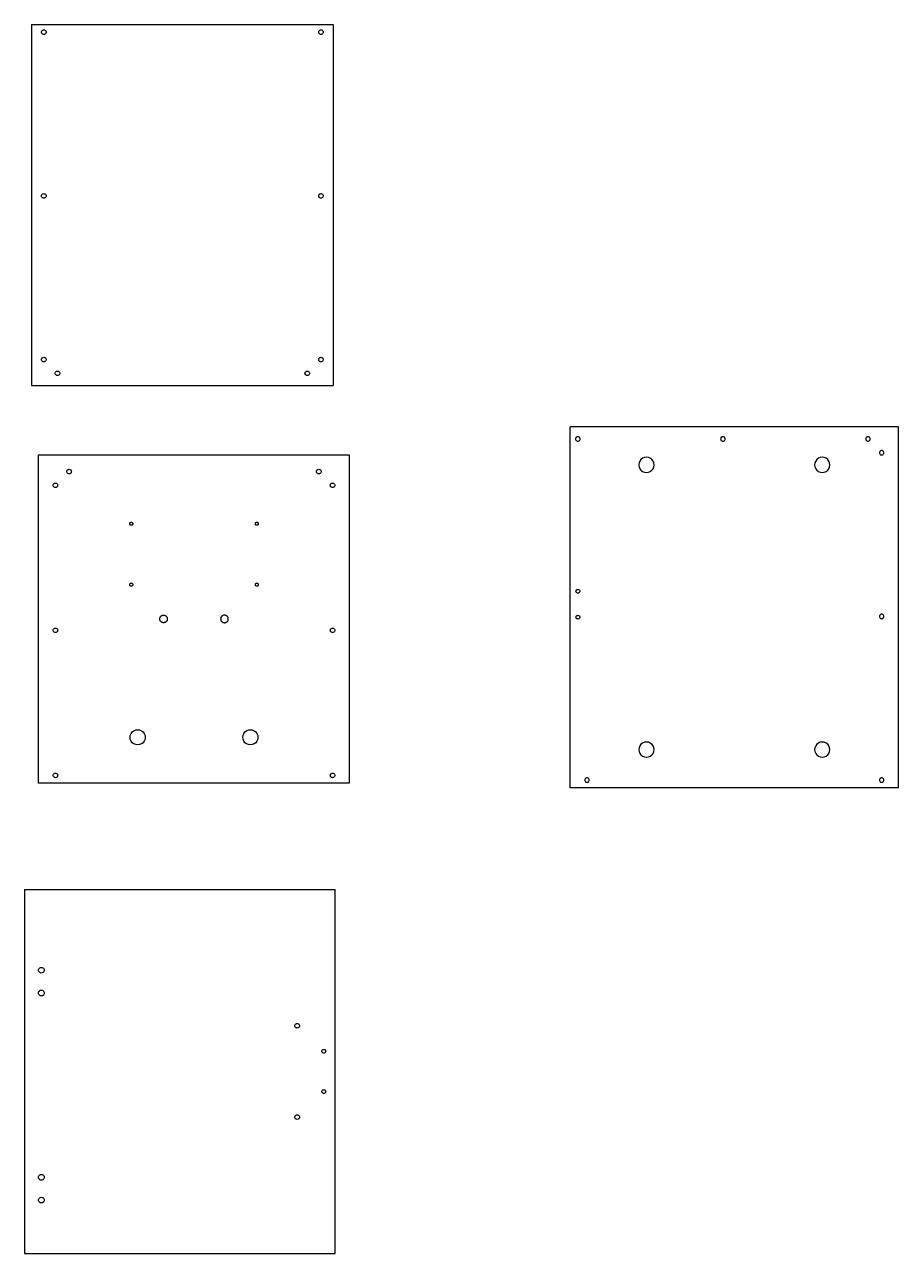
# Model space of a CAD drawing. Header units: millimetres. Extents: x -1120 to 815, y -768 to 846.
# Drawn here: x -333 to 815, y -768 to 846 of the extents above; entities that cross this region are included whole.
import ezdxf

# ---------------------------------------------------------------- set-up
doc = ezdxf.new("R2010")
doc.units = ezdxf.units.MM

msp = doc.modelspace()

# ---------------------------------------------------------------- linework, layer by layer
for p, q in [((-323.4, 846.4), (-323.4, 372.4)), ((-323.4, 846.4), (72.6, 846.4)), ((-308.9, 839), (-308.2, 839.3)), ((-308.2, 839.3), (-307.4, 839.4)), ((-307.4, 839.4), (-306.6, 839.3)), ((-306.6, 839.3), (-305.9, 839)), ((55.1, 839), (55.8, 839.3)), ((55.8, 839.3), (56.6, 839.4)), ((56.6, 839.4), (57.4, 839.3)), ((57.4, 839.3), (58.1, 839)), ((72.6, 846.4), (72.6, 372.4)), ((-310.4, 836.4), (-310.3, 837.2)), ((-310.3, 835.6), (-310.4, 836.4)), ((-310.3, 837.2), (-310, 837.9)), ((-310, 834.9), (-310.3, 835.6)), ((-310, 837.9), (-309.5, 838.5)), ((-309.5, 834.3), (-310, 834.9)), ((-309.5, 838.5), (-308.9, 839)), ((-308.9, 833.8), (-309.5, 834.3)), ((-308.2, 833.5), (-308.9, 833.8)), ((-307.4, 833.4), (-308.2, 833.5)), ((-306.6, 833.5), (-307.4, 833.4)), ((-305.9, 833.8), (-306.6, 833.5)), ((-305.9, 839), (-305.3, 838.5)), ((-305.3, 834.3), (-305.9, 833.8)), ((-305.3, 838.5), (-304.8, 837.9)), ((-304.8, 834.9), (-305.3, 834.3)), ((-304.8, 837.9), (-304.5, 837.2)), ((-304.5, 835.6), (-304.8, 834.9)), ((-304.5, 837.2), (-304.4, 836.4)), ((-304.4, 836.4), (-304.5, 835.6)), ((53.6, 836.4), (53.7, 837.2)), ((53.7, 835.6), (53.6, 836.4)), ((53.7, 837.2), (54, 837.9)), ((54, 834.9), (53.7, 835.6)), ((54, 837.9), (54.5, 838.5)), ((54.5, 834.3), (54, 834.9)), ((54.5, 838.5), (55.1, 839)), ((55.1, 833.8), (54.5, 834.3)), ((55.8, 833.5), (55.1, 833.8)), ((56.6, 833.4), (55.8, 833.5)), ((57.4, 833.5), (56.6, 833.4)), ((58.1, 833.8), (57.4, 833.5)), ((58.1, 839), (58.7, 838.5)), ((58.7, 834.3), (58.1, 833.8)), ((58.7, 838.5), (59.2, 837.9)), ((59.2, 834.9), (58.7, 834.3)), ((59.2, 837.9), (59.5, 837.2)), ((59.5, 835.6), (59.2, 834.9)), ((59.5, 837.2), (59.6, 836.4)), ((59.6, 836.4), (59.5, 835.6)), ((-310.4, 621.4), (-310.3, 622.2)), ((-310.3, 620.6), (-310.4, 621.4)), ((-310.3, 622.2), (-310, 622.9)), ((-310, 619.9), (-310.3, 620.6)), ((-310, 622.9), (-309.5, 623.5)), ((-309.5, 619.3), (-310, 619.9)), ((-309.5, 623.5), (-308.9, 624)), ((-308.9, 618.8), (-309.5, 619.3)), ((-308.9, 624), (-308.2, 624.3)), ((-308.2, 618.5), (-308.9, 618.8)), ((-308.2, 624.3), (-307.4, 624.4)), ((-307.4, 618.4), (-308.2, 618.5)), ((-307.4, 624.4), (-306.6, 624.3)), ((-306.6, 618.5), (-307.4, 618.4)), ((-306.6, 624.3), (-305.9, 624)), ((-305.9, 618.8), (-306.6, 618.5)), ((-305.9, 624), (-305.3, 623.5)), ((-305.3, 619.3), (-305.9, 618.8)), ((-305.3, 623.5), (-304.8, 622.9)), ((-304.8, 619.9), (-305.3, 619.3)), ((-304.8, 622.9), (-304.5, 622.2)), ((-304.5, 620.6), (-304.8, 619.9)), ((-304.5, 622.2), (-304.4, 621.4)), ((-304.4, 621.4), (-304.5, 620.6)), ((53.6, 621.4), (53.7, 622.2)), ((53.7, 620.6), (53.6, 621.4)), ((53.7, 622.2), (54, 622.9)), ((54, 619.9), (53.7, 620.6)), ((54, 622.9), (54.5, 623.5)), ((54.5, 619.3), (54, 619.9)), ((54.5, 623.5), (55.1, 624)), ((55.1, 618.8), (54.5, 619.3)), ((55.1, 624), (55.8, 624.3)), ((55.8, 618.5), (55.1, 618.8)), ((55.8, 624.3), (56.6, 624.4)), ((56.6, 618.4), (55.8, 618.5)), ((56.6, 624.4), (57.4, 624.3)), ((57.4, 618.5), (56.6, 618.4)), ((57.4, 624.3), (58.1, 624)), ((58.1, 618.8), (57.4, 618.5)), ((58.1, 624), (58.7, 623.5)), ((58.7, 619.3), (58.1, 618.8)), ((58.7, 623.5), (59.2, 622.9)), ((59.2, 619.9), (58.7, 619.3)), ((59.2, 622.9), (59.5, 622.2)), ((59.5, 620.6), (59.2, 619.9)), ((59.5, 622.2), (59.6, 621.4)), ((59.6, 621.4), (59.5, 620.6)), ((-310.4, 406.4), (-310.3, 407.2)), ((-310.3, 405.6), (-310.4, 406.4)), ((-310.3, 407.2), (-310, 407.9)), ((-310, 404.9), (-310.3, 405.6)), ((-310, 407.9), (-309.5, 408.5)), ((-309.5, 404.3), (-310, 404.9)), ((-309.5, 408.5), (-308.9, 409)), ((-308.9, 403.8), (-309.5, 404.3)), ((-308.9, 409), (-308.2, 409.3)), ((-308.2, 403.5), (-308.9, 403.8)), ((-308.2, 409.3), (-307.4, 409.4)), ((-307.4, 403.4), (-308.2, 403.5)), ((-307.4, 409.4), (-306.6, 409.3)), ((-306.6, 403.5), (-307.4, 403.4)), ((-306.6, 409.3), (-305.9, 409)), ((-305.9, 403.8), (-306.6, 403.5)), ((-305.9, 409), (-305.3, 408.5)), ((-305.3, 404.3), (-305.9, 403.8)), ((-305.3, 408.5), (-304.8, 407.9)), ((-304.8, 404.9), (-305.3, 404.3)), ((-304.8, 407.9), (-304.5, 407.2)), ((-304.5, 405.6), (-304.8, 404.9)), ((-304.5, 407.2), (-304.4, 406.4)), ((-304.4, 406.4), (-304.5, 405.6)), ((53.6, 406.4), (53.7, 407.2)), ((53.7, 405.6), (53.6, 406.4)), ((53.7, 407.2), (54, 407.9)), ((54, 404.9), (53.7, 405.6)), ((54, 407.9), (54.5, 408.5)), ((54.5, 404.3), (54, 404.9)), ((54.5, 408.5), (55.1, 409)), ((55.1, 403.8), (54.5, 404.3)), ((55.1, 409), (55.8, 409.3)), ((55.8, 403.5), (55.1, 403.8)), ((55.8, 409.3), (56.6, 409.4)), ((56.6, 403.4), (55.8, 403.5)), ((56.6, 409.4), (57.4, 409.3)), ((57.4, 403.5), (56.6, 403.4)), ((57.4, 409.3), (58.1, 409)), ((58.1, 403.8), (57.4, 403.5)), ((58.1, 409), (58.7, 408.5)), ((58.7, 404.3), (58.1, 403.8)), ((58.7, 408.5), (59.2, 407.9)), ((59.2, 404.9), (58.7, 404.3)), ((59.2, 407.9), (59.5, 407.2)), ((59.5, 405.6), (59.2, 404.9)), ((59.5, 407.2), (59.6, 406.4)), ((59.6, 406.4), (59.5, 405.6)), ((-292.4, 388.4), (-292.3, 389.2)), ((-292.3, 387.6), (-292.4, 388.4)), ((-292.3, 389.2), (-292, 389.9)), ((-292, 386.9), (-292.3, 387.6)), ((-292, 389.9), (-291.5, 390.5)), ((-291.5, 390.5), (-290.9, 391)), ((-290.9, 391), (-290.2, 391.3)), ((-290.2, 391.3), (-289.4, 391.4)), ((-289.4, 391.4), (-288.6, 391.3)), ((-288.6, 391.3), (-287.9, 391)), ((-287.9, 391), (-287.3, 390.5)), ((-287.3, 390.5), (-286.8, 389.9)), ((-286.8, 389.9), (-286.5, 389.2)), ((-286.5, 387.6), (-286.8, 386.9)), ((-286.5, 389.2), (-286.4, 388.4)), ((-286.4, 388.4), (-286.5, 387.6)), ((35.6, 388.4), (35.7, 389.2)), ((35.7, 387.6), (35.6, 388.4)), ((35.7, 389.2), (36, 389.9)), ((36, 386.9), (35.7, 387.6)), ((36, 389.9), (36.5, 390.5)), ((36.5, 390.5), (37.1, 391)), ((37.1, 391), (37.8, 391.3)), ((37.8, 391.3), (38.6, 391.4)), ((38.6, 391.4), (39.4, 391.3)), ((39.4, 391.3), (40.1, 391)), ((40.1, 391), (40.7, 390.5)), ((40.7, 390.5), (41.2, 389.9)), ((41.2, 389.9), (41.5, 389.2)), ((41.5, 387.6), (41.2, 386.9)), ((41.5, 389.2), (41.6, 388.4)), ((41.6, 388.4), (41.5, 387.6)), ((-323.4, 372.4), (72.6, 372.4)), ((-291.5, 386.3), (-292, 386.9)), ((-290.9, 385.8), (-291.5, 386.3)), ((-290.2, 385.5), (-290.9, 385.8)), ((-289.4, 385.4), (-290.2, 385.5)), ((-288.6, 385.5), (-289.4, 385.4)), ((-287.9, 385.8), (-288.6, 385.5)), ((-287.3, 386.3), (-287.9, 385.8)), ((-286.8, 386.9), (-287.3, 386.3)), ((36.5, 386.3), (36, 386.9)), ((37.1, 385.8), (36.5, 386.3)), ((37.8, 385.5), (37.1, 385.8)), ((38.6, 385.4), (37.8, 385.5)), ((39.4, 385.5), (38.6, 385.4)), ((40.1, 385.8), (39.4, 385.5)), ((40.7, 386.3), (40.1, 385.8)), ((41.2, 386.9), (40.7, 386.3)), ((384, -155.9), (384, 318.1)), ((815, 318.1), (384, 318.1)), ((815, -155.9), (815, 318.1)), ((391.1, 302.9), (391, 302.1)), ((391, 302.1), (391.1, 301.4)), ((391.4, 303.6), (391.1, 302.9)), ((391.1, 301.4), (391.4, 300.6)), ((391.9, 304.3), (391.4, 303.6)), ((391.4, 300.6), (391.9, 300)), ((392.5, 304.7), (391.9, 304.3)), ((391.9, 300), (392.5, 299.5)), ((393.2, 305), (392.5, 304.7)), ((392.5, 299.5), (393.2, 299.2)), ((394, 305.1), (393.2, 305)), ((393.2, 299.2), (394, 299.1)), ((394.8, 305), (394, 305.1)), ((394, 299.1), (394.8, 299.2)), ((395.5, 304.7), (394.8, 305)), ((394.8, 299.2), (395.5, 299.5)), ((396.1, 304.3), (395.5, 304.7)), ((395.5, 299.5), (396.1, 300)), ((396.6, 303.6), (396.1, 304.3)), ((396.1, 300), (396.6, 300.6)), ((396.9, 302.9), (396.6, 303.6)), ((396.6, 300.6), (396.9, 301.4)), ((397, 302.1), (396.9, 302.9)), ((396.9, 301.4), (397, 302.1)), ((581.6, 302.9), (581.5, 302.1)), ((581.5, 302.1), (581.6, 301.4)), ((581.9, 303.6), (581.6, 302.9)), ((581.6, 301.4), (581.9, 300.6)), ((582.4, 304.3), (581.9, 303.6)), ((581.9, 300.6), (582.4, 300)), ((583, 304.7), (582.4, 304.3)), ((582.4, 300), (583, 299.5)), ((583.7, 305), (583, 304.7)), ((583, 299.5), (583.7, 299.2)), ((584.5, 305.1), (583.7, 305)), ((583.7, 299.2), (584.5, 299.1)), ((585.3, 305), (584.5, 305.1)), ((584.5, 299.1), (585.3, 299.2)), ((586, 304.7), (585.3, 305)), ((585.3, 299.2), (586, 299.5)), ((586.6, 304.3), (586, 304.7)), ((586, 299.5), (586.6, 300)), ((587.1, 303.6), (586.6, 304.3)), ((586.6, 300), (587.1, 300.6)), ((587.4, 302.9), (587.1, 303.6)), ((587.1, 300.6), (587.4, 301.4)), ((587.5, 302.1), (587.4, 302.9)), ((587.4, 301.4), (587.5, 302.1)), ((772.1, 302.9), (772, 302.1)), ((772, 302.1), (772.1, 301.4)), ((772.4, 303.6), (772.1, 302.9)), ((772.1, 301.4), (772.4, 300.6)), ((772.9, 304.3), (772.4, 303.6)), ((772.4, 300.6), (772.9, 300)), ((773.5, 304.7), (772.9, 304.3)), ((772.9, 300), (773.5, 299.5)), ((774.2, 305), (773.5, 304.7)), ((773.5, 299.5), (774.2, 299.2)), ((775, 305.1), (774.2, 305)), ((774.2, 299.2), (775, 299.1)), ((775.8, 305), (775, 305.1)), ((775, 299.1), (775.8, 299.2)), ((776.5, 304.7), (775.8, 305)), ((775.8, 299.2), (776.5, 299.5)), ((777.1, 304.3), (776.5, 304.7)), ((776.5, 299.5), (777.1, 300)), ((777.6, 303.6), (777.1, 304.3)), ((777.1, 300), (777.6, 300.6)), ((777.9, 302.9), (777.6, 303.6)), ((777.6, 300.6), (777.9, 301.4)), ((778, 302.1), (777.9, 302.9)), ((777.9, 301.4), (778, 302.1)), ((-314.2, -149.7), (-314.2, 281.3)), ((-314.2, 281.3), (93.8, 281.3)), ((93.8, 281.3), (93.8, -149.7)), ((476.9, 275.2), (475.4, 273.1)), ((479, 276.8), (476.9, 275.2)), ((481.4, 277.8), (479, 276.8)), ((484, 278.1), (481.4, 277.8)), ((486.6, 277.8), (484, 278.1)), ((489, 276.8), (486.6, 277.8)), ((491.1, 275.2), (489, 276.8)), ((492.7, 273.1), (491.1, 275.2)), ((707.9, 275.2), (706.4, 273.1)), ((710, 276.8), (707.9, 275.2)), ((712.4, 277.8), (710, 276.8)), ((715, 278.1), (712.4, 277.8)), ((717.6, 277.8), (715, 278.1)), ((720, 276.8), (717.6, 277.8)), ((722.1, 275.2), (720, 276.8)), ((723.7, 273.1), (722.1, 275.2)), ((790.1, 284.9), (790, 284.1)), ((790, 284.1), (790.1, 283.4)), ((790.4, 285.6), (790.1, 284.9)), ((790.1, 283.4), (790.4, 282.6)), ((790.9, 286.3), (790.4, 285.6)), ((790.4, 282.6), (790.9, 282)), ((791.5, 286.7), (790.9, 286.3)), ((790.9, 282), (791.5, 281.5)), ((792.2, 287), (791.5, 286.7)), ((791.5, 281.5), (792.2, 281.2)), ((793, 287.1), (792.2, 287)), ((792.2, 281.2), (793, 281.1)), ((793.8, 287), (793, 287.1)), ((793, 281.1), (793.8, 281.2)), ((794.5, 286.7), (793.8, 287)), ((793.8, 281.2), (794.5, 281.5)), ((795.1, 286.3), (794.5, 286.7)), ((794.5, 281.5), (795.1, 282)), ((795.6, 285.6), (795.1, 286.3)), ((795.1, 282), (795.6, 282.6)), ((795.9, 284.9), (795.6, 285.6)), ((795.6, 282.6), (795.9, 283.4)), ((796, 284.1), (795.9, 284.9)), ((795.9, 283.4), (796, 284.1)), ((-277.2, 259.3), (-277.1, 260.1)), ((-277.1, 258.5), (-277.2, 259.3)), ((-277.1, 260.1), (-276.8, 260.8)), ((-276.8, 257.8), (-277.1, 258.5)), ((-276.8, 260.8), (-276.3, 261.4)), ((-276.3, 261.4), (-275.7, 261.9)), ((-275.7, 261.9), (-274.9, 262.2)), ((-274.9, 262.2), (-274.2, 262.3)), ((-274.2, 262.3), (-273.4, 262.2)), ((-273.4, 262.2), (-272.7, 261.9)), ((-272.7, 261.9), (-272, 261.4)), ((-272, 261.4), (-271.6, 260.8)), ((-271.6, 260.8), (-271.3, 260.1)), ((-271.3, 258.5), (-271.6, 257.8)), ((-271.3, 260.1), (-271.2, 259.3)), ((-271.2, 259.3), (-271.3, 258.5)), ((50.8, 259.3), (50.9, 260.1)), ((50.9, 258.5), (50.8, 259.3)), ((50.9, 260.1), (51.2, 260.8)), ((51.2, 257.8), (50.9, 258.5)), ((51.2, 260.8), (51.7, 261.4)), ((51.7, 261.4), (52.3, 261.9)), ((52.3, 261.9), (53.1, 262.2)), ((53.1, 262.2), (53.8, 262.3)), ((53.8, 262.3), (54.6, 262.2)), ((54.6, 262.2), (55.3, 261.9)), ((55.3, 261.9), (56, 261.4)), ((56, 261.4), (56.4, 260.8)), ((56.4, 260.8), (56.7, 260.1)), ((56.7, 258.5), (56.4, 257.8)), ((56.7, 260.1), (56.8, 259.3)), ((56.8, 259.3), (56.7, 258.5)), ((474.4, 270.7), (474, 268.1)), ((474, 268.1), (474.4, 265.5)), ((475.4, 273.1), (474.4, 270.7)), ((474.4, 265.5), (475.4, 263.1)), ((475.4, 263.1), (476.9, 261.1)), ((476.9, 261.1), (479, 259.5)), ((479, 259.5), (481.4, 258.5)), ((481.4, 258.5), (484, 258.1)), ((484, 258.1), (486.6, 258.5)), ((486.6, 258.5), (489, 259.5)), ((489, 259.5), (491.1, 261.1)), ((491.1, 261.1), (492.7, 263.1)), ((493.7, 270.7), (492.7, 273.1)), ((492.7, 263.1), (493.7, 265.5)), ((494, 268.1), (493.7, 270.7)), ((493.7, 265.5), (494, 268.1)), ((705.4, 270.7), (705, 268.1)), ((705, 268.1), (705.4, 265.5)), ((706.4, 273.1), (705.4, 270.7)), ((705.4, 265.5), (706.4, 263.1)), ((706.4, 263.1), (707.9, 261.1)), ((707.9, 261.1), (710, 259.5)), ((710, 259.5), (712.4, 258.5)), ((712.4, 258.5), (715, 258.1)), ((715, 258.1), (717.6, 258.5)), ((717.6, 258.5), (720, 259.5)), ((720, 259.5), (722.1, 261.1)), ((722.1, 261.1), (723.7, 263.1)), ((724.7, 270.7), (723.7, 273.1)), ((723.7, 263.1), (724.7, 265.5)), ((725, 268.1), (724.7, 270.7)), ((724.7, 265.5), (725, 268.1)), ((-295.1, 242.1), (-294.8, 242.8)), ((-294.8, 242.8), (-294.3, 243.4)), ((-294.3, 243.4), (-293.7, 243.9)), ((-293.7, 243.9), (-292.9, 244.2)), ((-292.9, 244.2), (-292.2, 244.3)), ((-292.2, 244.3), (-291.4, 244.2)), ((-291.4, 244.2), (-290.7, 243.9)), ((-290.7, 243.9), (-290, 243.4)), ((-290, 243.4), (-289.6, 242.8)), ((-289.6, 242.8), (-289.3, 242.1)), ((-276.3, 257.2), (-276.8, 257.8)), ((-275.7, 256.7), (-276.3, 257.2)), ((-274.9, 256.4), (-275.7, 256.7)), ((-274.2, 256.3), (-274.9, 256.4)), ((-273.4, 256.4), (-274.2, 256.3)), ((-272.7, 256.7), (-273.4, 256.4)), ((-272, 257.2), (-272.7, 256.7)), ((-271.6, 257.8), (-272, 257.2)), ((51.7, 257.2), (51.2, 257.8)), ((52.3, 256.7), (51.7, 257.2)), ((53.1, 256.4), (52.3, 256.7)), ((53.8, 256.3), (53.1, 256.4)), ((54.6, 256.4), (53.8, 256.3)), ((55.3, 256.7), (54.6, 256.4)), ((56, 257.2), (55.3, 256.7)), ((56.4, 257.8), (56, 257.2)), ((68.9, 242.1), (69.2, 242.8)), ((69.2, 242.8), (69.7, 243.4)), ((69.7, 243.4), (70.3, 243.9)), ((70.3, 243.9), (71.1, 244.2)), ((71.1, 244.2), (71.8, 244.3)), ((71.8, 244.3), (72.6, 244.2)), ((72.6, 244.2), (73.3, 243.9)), ((73.3, 243.9), (74, 243.4)), ((74, 243.4), (74.4, 242.8)), ((74.4, 242.8), (74.7, 242.1)), ((-295.2, 241.3), (-295.1, 242.1)), ((-295.1, 240.5), (-295.2, 241.3)), ((-294.8, 239.8), (-295.1, 240.5)), ((-294.3, 239.2), (-294.8, 239.8)), ((-293.7, 238.7), (-294.3, 239.2)), ((-292.9, 238.4), (-293.7, 238.7)), ((-292.2, 238.3), (-292.9, 238.4)), ((-291.4, 238.4), (-292.2, 238.3)), ((-290.7, 238.7), (-291.4, 238.4)), ((-290, 239.2), (-290.7, 238.7)), ((-289.6, 239.8), (-290, 239.2)), ((-289.3, 240.5), (-289.6, 239.8)), ((-289.3, 242.1), (-289.2, 241.3)), ((-289.2, 241.3), (-289.3, 240.5)), ((68.8, 241.3), (68.9, 242.1)), ((68.9, 240.5), (68.8, 241.3)), ((69.2, 239.8), (68.9, 240.5)), ((69.7, 239.2), (69.2, 239.8)), ((70.3, 238.7), (69.7, 239.2)), ((71.1, 238.4), (70.3, 238.7)), ((71.8, 238.3), (71.1, 238.4)), ((72.6, 238.4), (71.8, 238.3)), ((73.3, 238.7), (72.6, 238.4)), ((74, 239.2), (73.3, 238.7)), ((74.4, 239.8), (74, 239.2)), ((74.7, 240.5), (74.4, 239.8)), ((74.7, 242.1), (74.8, 241.3)), ((74.8, 241.3), (74.7, 240.5)), ((-194.7, 190.8), (-194.6, 191)), ((-194.6, 190.6), (-194.7, 190.8)), ((-194.6, 191.4), (-194.5, 191.6)), ((-194.6, 191.2), (-194.6, 191.4)), ((-194.6, 191), (-194.6, 191.2)), ((-194.6, 190.4), (-194.6, 190.6)), ((-194.6, 190.2), (-194.6, 190.4)), ((-194.5, 190), (-194.6, 190.2)), ((-194.5, 191.6), (-194.4, 191.8)), ((-194.4, 189.9), (-194.5, 190)), ((-194.4, 191.8), (-194.3, 191.9)), ((-194.3, 189.7), (-194.4, 189.9)), ((-194.3, 191.9), (-194.2, 192.1)), ((-194.2, 189.5), (-194.3, 189.7)), ((-194.2, 192.1), (-194.1, 192.2)), ((-194.1, 189.4), (-194.2, 189.5)), ((-194.1, 192.2), (-193.9, 192.4)), ((-193.9, 189.3), (-194.1, 189.4)), ((-193.9, 192.4), (-193.8, 192.5)), ((-193.8, 189.1), (-193.9, 189.3)), ((-193.8, 192.5), (-193.6, 192.6)), ((-193.6, 189), (-193.8, 189.1)), ((-193.6, 192.6), (-193.4, 192.7)), ((-193.4, 189), (-193.6, 189)), ((-193.4, 192.7), (-193.2, 192.7)), ((-193.2, 188.9), (-193.4, 189)), ((-193.2, 192.7), (-193, 192.8)), ((-193, 188.8), (-193.2, 188.9)), ((-193, 192.8), (-192.9, 192.8)), ((-192.9, 188.8), (-193, 188.8)), ((-192.9, 192.8), (-192.7, 192.8)), ((-192.7, 188.8), (-192.9, 188.8)), ((-192.7, 192.8), (-192.5, 192.8)), ((-192.5, 188.8), (-192.7, 188.8)), ((-192.5, 192.8), (-192.3, 192.8)), ((-192.3, 188.8), (-192.5, 188.8)), ((-192.3, 192.8), (-192.1, 192.7)), ((-192.1, 188.9), (-192.3, 188.8)), ((-192.1, 192.7), (-191.9, 192.7)), ((-191.9, 189), (-192.1, 188.9)), ((-191.9, 192.7), (-191.7, 192.6)), ((-191.7, 189), (-191.9, 189)), ((-191.7, 192.6), (-191.5, 192.5)), ((-191.5, 189.1), (-191.7, 189)), ((-191.5, 192.5), (-191.4, 192.4)), ((-191.4, 189.3), (-191.5, 189.1)), ((-191.4, 192.4), (-191.2, 192.2)), ((-191.2, 189.4), (-191.4, 189.3)), ((-191.2, 192.2), (-191.1, 192.1)), ((-191.1, 189.5), (-191.2, 189.4)), ((-191.1, 192.1), (-191, 191.9)), ((-191, 189.7), (-191.1, 189.5)), ((-191, 191.9), (-190.9, 191.8)), ((-190.9, 189.9), (-191, 189.7)), ((-190.9, 191.8), (-190.8, 191.6)), ((-190.8, 190), (-190.9, 189.9)), ((-190.8, 191.6), (-190.7, 191.4)), ((-190.7, 190.2), (-190.8, 190)), ((-190.7, 191.4), (-190.7, 191.2)), ((-190.7, 191.2), (-190.7, 191)), ((-190.7, 191), (-190.7, 190.8)), ((-190.7, 190.8), (-190.7, 190.6)), ((-190.7, 190.6), (-190.7, 190.4)), ((-190.7, 190.4), (-190.7, 190.2)), ((-29.7, 190.8), (-29.6, 191)), ((-29.6, 190.6), (-29.7, 190.8)), ((-29.6, 191.4), (-29.5, 191.6)), ((-29.6, 191.2), (-29.6, 191.4)), ((-29.6, 191), (-29.6, 191.2)), ((-29.6, 190.4), (-29.6, 190.6)), ((-29.6, 190.2), (-29.6, 190.4)), ((-29.5, 190), (-29.6, 190.2)), ((-29.5, 191.6), (-29.4, 191.8)), ((-29.4, 189.9), (-29.5, 190)), ((-29.4, 191.8), (-29.3, 191.9)), ((-29.3, 189.7), (-29.4, 189.9)), ((-29.3, 191.9), (-29.2, 192.1)), ((-29.2, 189.5), (-29.3, 189.7)), ((-29.2, 192.1), (-29.1, 192.2)), ((-29.1, 189.4), (-29.2, 189.5)), ((-29.1, 192.2), (-28.9, 192.4)), ((-28.9, 189.3), (-29.1, 189.4)), ((-28.9, 192.4), (-28.8, 192.5)), ((-28.8, 189.1), (-28.9, 189.3)), ((-28.8, 192.5), (-28.6, 192.6)), ((-28.6, 189), (-28.8, 189.1)), ((-28.6, 192.6), (-28.4, 192.7)), ((-28.4, 189), (-28.6, 189)), ((-28.4, 192.7), (-28.2, 192.7)), ((-28.2, 188.9), (-28.4, 189)), ((-28.2, 192.7), (-28, 192.8)), ((-28, 188.8), (-28.2, 188.9)), ((-28, 192.8), (-27.9, 192.8)), ((-27.9, 188.8), (-28, 188.8)), ((-27.9, 192.8), (-27.7, 192.8)), ((-27.7, 188.8), (-27.9, 188.8)), ((-27.7, 192.8), (-27.5, 192.8)), ((-27.5, 188.8), (-27.7, 188.8)), ((-27.5, 192.8), (-27.3, 192.8)), ((-27.3, 188.8), (-27.5, 188.8)), ((-27.3, 192.8), (-27.1, 192.7)), ((-27.1, 188.9), (-27.3, 188.8)), ((-27.1, 192.7), (-26.9, 192.7)), ((-26.9, 189), (-27.1, 188.9)), ((-26.9, 192.7), (-26.7, 192.6)), ((-26.7, 189), (-26.9, 189)), ((-26.7, 192.6), (-26.5, 192.5)), ((-26.5, 189.1), (-26.7, 189)), ((-26.5, 192.5), (-26.4, 192.4)), ((-26.4, 189.3), (-26.5, 189.1)), ((-26.4, 192.4), (-26.2, 192.2)), ((-26.2, 189.4), (-26.4, 189.3)), ((-26.2, 192.2), (-26.1, 192.1)), ((-26.1, 189.5), (-26.2, 189.4)), ((-26.1, 192.1), (-26, 191.9)), ((-26, 189.7), (-26.1, 189.5)), ((-26, 191.9), (-25.9, 191.8)), ((-25.9, 189.9), (-26, 189.7)), ((-25.9, 191.8), (-25.8, 191.6)), ((-25.8, 190), (-25.9, 189.9)), ((-25.8, 191.6), (-25.7, 191.4)), ((-25.7, 190.2), (-25.8, 190)), ((-25.7, 191.4), (-25.7, 191.2)), ((-25.7, 191.2), (-25.7, 191)), ((-25.7, 191), (-25.7, 190.8)), ((-25.7, 190.8), (-25.7, 190.6)), ((-25.7, 190.6), (-25.7, 190.4)), ((-25.7, 190.4), (-25.7, 190.2)), ((-194.7, 110.8), (-194.6, 111)), ((-194.6, 110.6), (-194.7, 110.8)), ((-194.6, 111.4), (-194.5, 111.6)), ((-194.6, 111.2), (-194.6, 111.4)), ((-194.6, 111), (-194.6, 111.2)), ((-194.6, 110.4), (-194.6, 110.6)), ((-194.6, 110.2), (-194.6, 110.4)), ((-194.5, 110), (-194.6, 110.2)), ((-194.5, 111.6), (-194.4, 111.8)), ((-194.4, 109.9), (-194.5, 110)), ((-194.4, 111.8), (-194.3, 111.9)), ((-194.3, 109.7), (-194.4, 109.9)), ((-194.3, 111.9), (-194.2, 112.1)), ((-194.2, 109.5), (-194.3, 109.7)), ((-194.2, 112.1), (-194.1, 112.2)), ((-194.1, 109.4), (-194.2, 109.5)), ((-194.1, 112.2), (-193.9, 112.4)), ((-193.9, 109.3), (-194.1, 109.4)), ((-193.9, 112.4), (-193.8, 112.5)), ((-193.8, 109.1), (-193.9, 109.3)), ((-193.8, 112.5), (-193.6, 112.6)), ((-193.6, 109), (-193.8, 109.1)), ((-193.6, 112.6), (-193.4, 112.7)), ((-193.4, 109), (-193.6, 109)), ((-193.4, 112.7), (-193.2, 112.7)), ((-193.2, 108.9), (-193.4, 109)), ((-193.2, 112.7), (-193, 112.8)), ((-193, 108.8), (-193.2, 108.9)), ((-193, 112.8), (-192.9, 112.8)), ((-192.9, 108.8), (-193, 108.8)), ((-192.9, 112.8), (-192.7, 112.8)), ((-192.7, 108.8), (-192.9, 108.8)), ((-192.7, 112.8), (-192.5, 112.8)), ((-192.5, 108.8), (-192.7, 108.8)), ((-192.5, 112.8), (-192.3, 112.8)), ((-192.3, 108.8), (-192.5, 108.8)), ((-192.3, 112.8), (-192.1, 112.7)), ((-192.1, 108.9), (-192.3, 108.8)), ((-192.1, 112.7), (-191.9, 112.7)), ((-191.9, 109), (-192.1, 108.9)), ((-191.9, 112.7), (-191.7, 112.6)), ((-191.7, 109), (-191.9, 109)), ((-191.7, 112.6), (-191.5, 112.5)), ((-191.5, 109.1), (-191.7, 109)), ((-191.5, 112.5), (-191.4, 112.4)), ((-191.4, 109.3), (-191.5, 109.1)), ((-191.4, 112.4), (-191.2, 112.2)), ((-191.2, 109.4), (-191.4, 109.3)), ((-191.2, 112.2), (-191.1, 112.1)), ((-191.1, 109.5), (-191.2, 109.4)), ((-191.1, 112.1), (-191, 111.9)), ((-191, 109.7), (-191.1, 109.5)), ((-191, 111.9), (-190.9, 111.8)), ((-190.9, 109.9), (-191, 109.7)), ((-190.9, 111.8), (-190.8, 111.6)), ((-190.8, 110), (-190.9, 109.9)), ((-190.8, 111.6), (-190.7, 111.4)), ((-190.7, 110.2), (-190.8, 110)), ((-190.7, 111.4), (-190.7, 111.2)), ((-190.7, 111.2), (-190.7, 111)), ((-190.7, 111), (-190.7, 110.8)), ((-190.7, 110.8), (-190.7, 110.6)), ((-190.7, 110.6), (-190.7, 110.4)), ((-190.7, 110.4), (-190.7, 110.2)), ((-29.7, 110.8), (-29.6, 111)), ((-29.6, 110.6), (-29.7, 110.8)), ((-29.6, 111.4), (-29.5, 111.6)), ((-29.6, 111.2), (-29.6, 111.4)), ((-29.6, 111), (-29.6, 111.2)), ((-29.6, 110.4), (-29.6, 110.6)), ((-29.6, 110.2), (-29.6, 110.4)), ((-29.5, 110), (-29.6, 110.2)), ((-29.5, 111.6), (-29.4, 111.8)), ((-29.4, 109.9), (-29.5, 110)), ((-29.4, 111.8), (-29.3, 111.9)), ((-29.3, 109.7), (-29.4, 109.9)), ((-29.3, 111.9), (-29.2, 112.1)), ((-29.2, 109.5), (-29.3, 109.7)), ((-29.2, 112.1), (-29.1, 112.2)), ((-29.1, 109.4), (-29.2, 109.5)), ((-29.1, 112.2), (-28.9, 112.4)), ((-28.9, 109.3), (-29.1, 109.4)), ((-28.9, 112.4), (-28.8, 112.5)), ((-28.8, 109.1), (-28.9, 109.3)), ((-28.8, 112.5), (-28.6, 112.6)), ((-28.6, 109), (-28.8, 109.1)), ((-28.6, 112.6), (-28.4, 112.7)), ((-28.4, 109), (-28.6, 109)), ((-28.4, 112.7), (-28.2, 112.7)), ((-28.2, 108.9), (-28.4, 109)), ((-28.2, 112.7), (-28, 112.8)), ((-28, 108.8), (-28.2, 108.9)), ((-28, 112.8), (-27.9, 112.8)), ((-27.9, 108.8), (-28, 108.8)), ((-27.9, 112.8), (-27.7, 112.8)), ((-27.7, 108.8), (-27.9, 108.8)), ((-27.7, 112.8), (-27.5, 112.8)), ((-27.5, 108.8), (-27.7, 108.8)), ((-27.5, 112.8), (-27.3, 112.8)), ((-27.3, 108.8), (-27.5, 108.8)), ((-27.3, 112.8), (-27.1, 112.7)), ((-27.1, 108.9), (-27.3, 108.8)), ((-27.1, 112.7), (-26.9, 112.7)), ((-26.9, 109), (-27.1, 108.9)), ((-26.9, 112.7), (-26.7, 112.6)), ((-26.7, 109), (-26.9, 109)), ((-26.7, 112.6), (-26.5, 112.5)), ((-26.5, 109.1), (-26.7, 109)), ((-26.5, 112.5), (-26.4, 112.4)), ((-26.4, 109.3), (-26.5, 109.1)), ((-26.4, 112.4), (-26.2, 112.2)), ((-26.2, 109.4), (-26.4, 109.3)), ((-26.2, 112.2), (-26.1, 112.1)), ((-26.1, 109.5), (-26.2, 109.4)), ((-26.1, 112.1), (-26, 111.9)), ((-26, 109.7), (-26.1, 109.5)), ((-26, 111.9), (-25.9, 111.8)), ((-25.9, 109.9), (-26, 109.7)), ((-25.9, 111.8), (-25.8, 111.6)), ((-25.8, 110), (-25.9, 109.9)), ((-25.8, 111.6), (-25.7, 111.4)), ((-25.7, 110.2), (-25.8, 110)), ((-25.7, 111.4), (-25.7, 111.2)), ((-25.7, 111.2), (-25.7, 111)), ((-25.7, 111), (-25.7, 110.8)), ((-25.7, 110.8), (-25.7, 110.6)), ((-25.7, 110.6), (-25.7, 110.4)), ((-25.7, 110.4), (-25.7, 110.2)), ((391.5, 102.1), (391.6, 102.8)), ((391.6, 101.5), (391.5, 102.1)), ((391.6, 102.8), (391.9, 103.4)), ((391.9, 100.9), (391.6, 101.5)), ((391.9, 103.4), (392.3, 103.9)), ((392.3, 100.4), (391.9, 100.9)), ((392.3, 103.9), (392.8, 104.3)), ((392.8, 100), (392.3, 100.4)), ((392.8, 104.3), (393.4, 104.5)), ((393.4, 99.7), (392.8, 100)), ((393.4, 104.5), (394, 104.6)), ((394, 99.6), (393.4, 99.7)), ((394, 104.6), (394.7, 104.5)), ((394.7, 99.7), (394, 99.6)), ((394.7, 104.5), (395.3, 104.3)), ((395.3, 100), (394.7, 99.7)), ((395.3, 104.3), (395.8, 103.9)), ((395.8, 100.4), (395.3, 100)), ((395.8, 103.9), (396.2, 103.4)), ((396.2, 100.9), (395.8, 100.4)), ((396.2, 103.4), (396.4, 102.8)), ((396.4, 101.5), (396.2, 100.9)), ((396.4, 102.8), (396.5, 102.1)), ((396.5, 102.1), (396.4, 101.5)), ((-155.2, 65.8), (-155.1, 66.3)), ((-155.1, 65.3), (-155.2, 65.8)), ((-155.1, 66.8), (-154.9, 67.3)), ((-155.1, 66.3), (-155.1, 66.8)), ((-155.1, 64.8), (-155.1, 65.3)), ((-154.9, 64.4), (-155.1, 64.8)), ((-154.9, 67.3), (-154.8, 67.7)), ((-154.8, 67.7), (-154.6, 68.2)), ((-154.6, 68.2), (-154.3, 68.6)), ((-154.3, 68.6), (-154, 69)), ((-154, 69), (-153.7, 69.3)), ((-153.7, 69.3), (-153.3, 69.7)), ((-153.3, 69.7), (-152.9, 70)), ((-152.9, 70), (-152.5, 70.2)), ((-152.5, 70.2), (-152.1, 70.4)), ((-152.1, 70.4), (-151.6, 70.6)), ((-151.6, 70.6), (-151.1, 70.7)), ((-151.1, 70.7), (-150.6, 70.8)), ((-150.6, 70.8), (-150.2, 70.8)), ((-150.2, 70.8), (-149.7, 70.8)), ((-149.7, 70.8), (-149.2, 70.7)), ((-149.2, 70.7), (-148.7, 70.6)), ((-148.7, 70.6), (-148.2, 70.4)), ((-148.2, 70.4), (-147.8, 70.2)), ((-147.8, 70.2), (-147.4, 70)), ((-147.4, 70), (-147, 69.7)), ((-147, 69.7), (-146.6, 69.3)), ((-146.6, 69.3), (-146.3, 69)), ((-146.3, 69), (-146, 68.6)), ((-146, 68.6), (-145.7, 68.2)), ((-145.7, 68.2), (-145.5, 67.7)), ((-145.5, 67.7), (-145.4, 67.3)), ((-145.4, 67.3), (-145.3, 66.8)), ((-145.3, 64.8), (-145.4, 64.4)), ((-145.3, 66.8), (-145.2, 66.3)), ((-145.2, 65.3), (-145.3, 64.8)), ((-145.2, 66.3), (-145.2, 65.8)), ((-145.2, 65.8), (-145.2, 65.3)), ((-75.1, 66.3), (-75.2, 65.8)), ((-75.2, 65.8), (-75.1, 65.3)), ((-74.9, 67.3), (-75.1, 66.8)), ((-75.1, 66.8), (-75.1, 66.3)), ((-75.1, 65.3), (-75.1, 64.8)), ((-75.1, 64.8), (-74.9, 64.4)), ((-74.8, 67.7), (-74.9, 67.3)), ((-74.6, 68.2), (-74.8, 67.7)), ((-74.3, 68.6), (-74.6, 68.2)), ((-74, 69), (-74.3, 68.6)), ((-73.7, 69.3), (-74, 69)), ((-73.3, 69.7), (-73.7, 69.3)), ((-72.9, 70), (-73.3, 69.7)), ((-72.5, 70.2), (-72.9, 70)), ((-72.1, 70.4), (-72.5, 70.2)), ((-71.6, 70.6), (-72.1, 70.4)), ((-71.1, 70.7), (-71.6, 70.6)), ((-70.6, 70.8), (-71.1, 70.7)), ((-70.2, 70.8), (-70.6, 70.8)), ((-69.7, 70.8), (-70.2, 70.8)), ((-69.2, 70.7), (-69.7, 70.8)), ((-68.7, 70.6), (-69.2, 70.7)), ((-68.2, 70.4), (-68.7, 70.6)), ((-67.8, 70.2), (-68.2, 70.4)), ((-67.4, 70), (-67.8, 70.2)), ((-67, 69.7), (-67.4, 70)), ((-66.6, 69.3), (-67, 69.7)), ((-66.3, 69), (-66.6, 69.3)), ((-66, 68.6), (-66.3, 69)), ((-65.7, 68.2), (-66, 68.6)), ((-65.5, 67.7), (-65.7, 68.2)), ((-65.4, 67.3), (-65.5, 67.7)), ((-65.3, 66.8), (-65.4, 67.3)), ((-65.4, 64.4), (-65.3, 64.8)), ((-65.2, 66.3), (-65.3, 66.8)), ((-65.3, 64.8), (-65.2, 65.3)), ((-65.2, 65.8), (-65.2, 66.3)), ((-65.2, 65.3), (-65.2, 65.8)), ((391.5, 68.1), (391.6, 68.8)), ((391.6, 67.5), (391.5, 68.1)), ((391.6, 68.8), (391.9, 69.4)), ((391.9, 66.9), (391.6, 67.5)), ((391.9, 69.4), (392.3, 69.9)), ((392.3, 66.4), (391.9, 66.9)), ((392.3, 69.9), (392.8, 70.3)), ((392.8, 66), (392.3, 66.4)), ((392.8, 70.3), (393.4, 70.5)), ((393.4, 65.7), (392.8, 66)), ((393.4, 70.5), (394, 70.6)), ((394, 65.6), (393.4, 65.7)), ((394, 70.6), (394.7, 70.5)), ((394.7, 65.7), (394, 65.6)), ((394.7, 70.5), (395.3, 70.3)), ((395.3, 66), (394.7, 65.7)), ((395.3, 70.3), (395.8, 69.9)), ((395.8, 66.4), (395.3, 66)), ((395.8, 69.9), (396.2, 69.4)), ((396.2, 66.9), (395.8, 66.4)), ((396.2, 69.4), (396.4, 68.8)), ((396.4, 67.5), (396.2, 66.9)), ((396.4, 68.8), (396.5, 68.1)), ((396.5, 68.1), (396.4, 67.5)), ((790.1, 69.9), (790, 69.1)), ((790, 69.1), (790.1, 68.4)), ((790.4, 70.6), (790.1, 69.9)), ((790.1, 68.4), (790.4, 67.6)), ((790.9, 71.3), (790.4, 70.6)), ((790.4, 67.6), (790.9, 67)), ((791.5, 71.7), (790.9, 71.3)), ((790.9, 67), (791.5, 66.5)), ((792.2, 72), (791.5, 71.7)), ((791.5, 66.5), (792.2, 66.2)), ((793, 72.1), (792.2, 72)), ((792.2, 66.2), (793, 66.1)), ((793.8, 72), (793, 72.1)), ((793, 66.1), (793.8, 66.2)), ((794.5, 71.7), (793.8, 72)), ((793.8, 66.2), (794.5, 66.5)), ((795.1, 71.3), (794.5, 71.7)), ((794.5, 66.5), (795.1, 67)), ((795.6, 70.6), (795.1, 71.3)), ((795.1, 67), (795.6, 67.6)), ((795.9, 69.9), (795.6, 70.6)), ((795.6, 67.6), (795.9, 68.4)), ((796, 69.1), (795.9, 69.9)), ((795.9, 68.4), (796, 69.1)), ((-295.2, 50.8), (-295.1, 51.6)), ((-295.1, 50), (-295.2, 50.8)), ((-295.1, 51.6), (-294.8, 52.3)), ((-294.8, 49.3), (-295.1, 50)), ((-294.8, 52.3), (-294.3, 52.9)), ((-294.3, 48.7), (-294.8, 49.3)), ((-294.3, 52.9), (-293.7, 53.4)), ((-293.7, 48.2), (-294.3, 48.7)), ((-293.7, 53.4), (-292.9, 53.7)), ((-292.9, 53.7), (-292.2, 53.8)), ((-292.2, 53.8), (-291.4, 53.7)), ((-291.4, 53.7), (-290.7, 53.4)), ((-290.7, 53.4), (-290, 52.9)), ((-290, 48.7), (-290.7, 48.2)), ((-290, 52.9), (-289.6, 52.3)), ((-289.6, 49.3), (-290, 48.7)), ((-289.6, 52.3), (-289.3, 51.6)), ((-289.3, 50), (-289.6, 49.3)), ((-289.3, 51.6), (-289.2, 50.8)), ((-289.2, 50.8), (-289.3, 50)), ((-154.8, 63.9), (-154.9, 64.4)), ((-154.6, 63.5), (-154.8, 63.9)), ((-154.3, 63), (-154.6, 63.5)), ((-154, 62.6), (-154.3, 63)), ((-153.7, 62.3), (-154, 62.6)), ((-153.3, 61.9), (-153.7, 62.3)), ((-152.9, 61.7), (-153.3, 61.9)), ((-152.5, 61.4), (-152.9, 61.7)), ((-152.1, 61.2), (-152.5, 61.4)), ((-151.6, 61), (-152.1, 61.2)), ((-151.1, 60.9), (-151.6, 61)), ((-150.6, 60.8), (-151.1, 60.9)), ((-150.2, 60.8), (-150.6, 60.8)), ((-149.7, 60.8), (-150.2, 60.8)), ((-149.2, 60.9), (-149.7, 60.8)), ((-148.7, 61), (-149.2, 60.9)), ((-148.2, 61.2), (-148.7, 61)), ((-147.8, 61.4), (-148.2, 61.2)), ((-147.4, 61.7), (-147.8, 61.4)), ((-147, 61.9), (-147.4, 61.7)), ((-146.6, 62.3), (-147, 61.9)), ((-146.3, 62.6), (-146.6, 62.3)), ((-146, 63), (-146.3, 62.6)), ((-145.7, 63.5), (-146, 63)), ((-145.5, 63.9), (-145.7, 63.5)), ((-145.4, 64.4), (-145.5, 63.9)), ((-74.9, 64.4), (-74.8, 63.9)), ((-74.8, 63.9), (-74.6, 63.5)), ((-74.6, 63.5), (-74.3, 63)), ((-74.3, 63), (-74, 62.6)), ((-74, 62.6), (-73.7, 62.3)), ((-73.7, 62.3), (-73.3, 61.9)), ((-73.3, 61.9), (-72.9, 61.7)), ((-72.9, 61.7), (-72.5, 61.4)), ((-72.5, 61.4), (-72.1, 61.2)), ((-72.1, 61.2), (-71.6, 61)), ((-71.6, 61), (-71.1, 60.9)), ((-71.1, 60.9), (-70.6, 60.8)), ((-70.6, 60.8), (-70.2, 60.8)), ((-70.2, 60.8), (-69.7, 60.8)), ((-69.7, 60.8), (-69.2, 60.9)), ((-69.2, 60.9), (-68.7, 61)), ((-68.7, 61), (-68.2, 61.2)), ((-68.2, 61.2), (-67.8, 61.4)), ((-67.8, 61.4), (-67.4, 61.7)), ((-67.4, 61.7), (-67, 61.9)), ((-67, 61.9), (-66.6, 62.3)), ((-66.6, 62.3), (-66.3, 62.6)), ((-66.3, 62.6), (-66, 63)), ((-66, 63), (-65.7, 63.5)), ((-65.7, 63.5), (-65.5, 63.9)), ((-65.5, 63.9), (-65.4, 64.4)), ((68.8, 50.8), (68.9, 51.6)), ((68.9, 50), (68.8, 50.8)), ((68.9, 51.6), (69.2, 52.3)), ((69.2, 49.3), (68.9, 50)), ((69.2, 52.3), (69.7, 52.9)), ((69.7, 48.7), (69.2, 49.3)), ((69.7, 52.9), (70.3, 53.4)), ((70.3, 48.2), (69.7, 48.7)), ((70.3, 53.4), (71.1, 53.7)), ((71.1, 53.7), (71.8, 53.8)), ((71.8, 53.8), (72.6, 53.7)), ((72.6, 53.7), (73.3, 53.4)), ((73.3, 53.4), (74, 52.9)), ((74, 48.7), (73.3, 48.2)), ((74, 52.9), (74.4, 52.3)), ((74.4, 49.3), (74, 48.7)), ((74.4, 52.3), (74.7, 51.6)), ((74.7, 50), (74.4, 49.3)), ((74.7, 51.6), (74.8, 50.8)), ((74.8, 50.8), (74.7, 50)), ((-292.9, 47.9), (-293.7, 48.2)), ((-292.2, 47.8), (-292.9, 47.9)), ((-291.4, 47.9), (-292.2, 47.8)), ((-290.7, 48.2), (-291.4, 47.9)), ((71.1, 47.9), (70.3, 48.2)), ((71.8, 47.8), (71.1, 47.9)), ((72.6, 47.9), (71.8, 47.8)), ((73.3, 48.2), (72.6, 47.9)), ((-189.2, -81), (-186.7, -80)), ((-186.7, -80), (-184.2, -79.7)), ((-184.2, -79.7), (-181.6, -80)), ((-181.6, -80), (-179.2, -81)), ((-41.2, -81), (-38.7, -80)), ((-38.7, -80), (-36.2, -79.7)), ((-36.2, -79.7), (-33.6, -80)), ((-33.6, -80), (-31.2, -81)), ((-194.2, -89.7), (-193.8, -87.1)), ((-193.8, -92.3), (-194.2, -89.7)), ((-193.8, -87.1), (-192.8, -84.7)), ((-192.8, -94.7), (-193.8, -92.3)), ((-192.8, -84.7), (-191.2, -82.6)), ((-191.2, -96.8), (-192.8, -94.7)), ((-191.2, -82.6), (-189.2, -81)), ((-189.2, -98.3), (-191.2, -96.8)), ((-179.2, -81), (-177.1, -82.6)), ((-177.1, -96.8), (-179.2, -98.3)), ((-177.1, -82.6), (-175.5, -84.7)), ((-175.5, -94.7), (-177.1, -96.8)), ((-175.5, -84.7), (-174.5, -87.1)), ((-174.5, -92.3), (-175.5, -94.7)), ((-174.5, -87.1), (-174.2, -89.7)), ((-174.2, -89.7), (-174.5, -92.3)), ((-46.2, -89.7), (-45.8, -87.1)), ((-45.8, -92.3), (-46.2, -89.7)), ((-45.8, -87.1), (-44.8, -84.7)), ((-44.8, -94.7), (-45.8, -92.3)), ((-44.8, -84.7), (-43.2, -82.6)), ((-43.2, -96.8), (-44.8, -94.7)), ((-43.2, -82.6), (-41.2, -81)), ((-41.2, -98.3), (-43.2, -96.8)), ((-31.2, -81), (-29.1, -82.6)), ((-29.1, -96.8), (-31.2, -98.3)), ((-29.1, -82.6), (-27.5, -84.7)), ((-27.5, -94.7), (-29.1, -96.8)), ((-27.5, -84.7), (-26.5, -87.1)), ((-26.5, -92.3), (-27.5, -94.7)), ((-26.5, -87.1), (-26.2, -89.7)), ((-26.2, -89.7), (-26.5, -92.3)), ((481.4, -96.2), (479, -97.2)), ((484, -95.9), (481.4, -96.2)), ((486.6, -96.2), (484, -95.9)), ((489, -97.2), (486.6, -96.2)), ((712.4, -96.2), (710, -97.2)), ((715, -95.9), (712.4, -96.2)), ((717.6, -96.2), (715, -95.9)), ((720, -97.2), (717.6, -96.2)), ((-186.7, -99.3), (-189.2, -98.3)), ((-184.2, -99.7), (-186.7, -99.3)), ((-181.6, -99.3), (-184.2, -99.7)), ((-179.2, -98.3), (-181.6, -99.3)), ((-38.7, -99.3), (-41.2, -98.3)), ((-36.2, -99.7), (-38.7, -99.3)), ((-33.6, -99.3), (-36.2, -99.7)), ((-31.2, -98.3), (-33.6, -99.3)), ((474.4, -103.3), (474, -105.9)), ((474, -105.9), (474.4, -108.5)), ((475.4, -100.9), (474.4, -103.3)), ((474.4, -108.5), (475.4, -110.9)), ((476.9, -98.8), (475.4, -100.9)), ((475.4, -110.9), (476.9, -112.9)), ((479, -97.2), (476.9, -98.8)), ((476.9, -112.9), (479, -114.5)), ((491.1, -98.8), (489, -97.2)), ((489, -114.5), (491.1, -112.9)), ((492.7, -100.9), (491.1, -98.8)), ((491.1, -112.9), (492.7, -110.9)), ((493.7, -103.3), (492.7, -100.9)), ((492.7, -110.9), (493.7, -108.5)), ((494, -105.9), (493.7, -103.3)), ((493.7, -108.5), (494, -105.9)), ((705.4, -103.3), (705, -105.9)), ((705, -105.9), (705.4, -108.5)), ((706.4, -100.9), (705.4, -103.3)), ((705.4, -108.5), (706.4, -110.9)), ((707.9, -98.8), (706.4, -100.9)), ((706.4, -110.9), (707.9, -112.9)), ((710, -97.2), (707.9, -98.8)), ((707.9, -112.9), (710, -114.5)), ((722.1, -98.8), (720, -97.2)), ((720, -114.5), (722.1, -112.9)), ((723.7, -100.9), (722.1, -98.8)), ((722.1, -112.9), (723.7, -110.9)), ((724.7, -103.3), (723.7, -100.9)), ((723.7, -110.9), (724.7, -108.5)), ((725, -105.9), (724.7, -103.3)), ((724.7, -108.5), (725, -105.9)), ((479, -114.5), (481.4, -115.5)), ((481.4, -115.5), (484, -115.9)), ((484, -115.9), (486.6, -115.5)), ((486.6, -115.5), (489, -114.5)), ((710, -114.5), (712.4, -115.5)), ((712.4, -115.5), (715, -115.9)), ((715, -115.9), (717.6, -115.5)), ((717.6, -115.5), (720, -114.5)), ((-295.2, -139.7), (-295.1, -138.9)), ((-295.1, -140.5), (-295.2, -139.7)), ((-295.1, -138.9), (-294.8, -138.2)), ((-294.8, -141.2), (-295.1, -140.5)), ((-294.8, -138.2), (-294.3, -137.6)), ((-294.3, -141.8), (-294.8, -141.2)), ((-294.3, -137.6), (-293.7, -137.1)), ((-293.7, -142.3), (-294.3, -141.8)), ((-293.7, -137.1), (-292.9, -136.8)), ((-292.9, -142.6), (-293.7, -142.3)), ((-292.9, -136.8), (-292.2, -136.7)), ((-292.2, -142.7), (-292.9, -142.6)), ((-292.2, -136.7), (-291.4, -136.8)), ((-291.4, -142.6), (-292.2, -142.7)), ((-291.4, -136.8), (-290.7, -137.1)), ((-290.7, -142.3), (-291.4, -142.6)), ((-290.7, -137.1), (-290, -137.6)), ((-290, -141.8), (-290.7, -142.3)), ((-290, -137.6), (-289.6, -138.2)), ((-289.6, -141.2), (-290, -141.8)), ((-289.6, -138.2), (-289.3, -138.9)), ((-289.3, -140.5), (-289.6, -141.2)), ((-289.3, -138.9), (-289.2, -139.7)), ((-289.2, -139.7), (-289.3, -140.5)), ((68.8, -139.7), (68.9, -138.9)), ((68.9, -140.5), (68.8, -139.7)), ((68.9, -138.9), (69.2, -138.2)), ((69.2, -141.2), (68.9, -140.5)), ((69.2, -138.2), (69.7, -137.6)), ((69.7, -141.8), (69.2, -141.2)), ((69.7, -137.6), (70.3, -137.1)), ((70.3, -142.3), (69.7, -141.8)), ((70.3, -137.1), (71.1, -136.8)), ((71.1, -142.6), (70.3, -142.3)), ((71.1, -136.8), (71.8, -136.7)), ((71.8, -142.7), (71.1, -142.6)), ((71.8, -136.7), (72.6, -136.8)), ((72.6, -142.6), (71.8, -142.7)), ((72.6, -136.8), (73.3, -137.1)), ((73.3, -142.3), (72.6, -142.6)), ((73.3, -137.1), (74, -137.6)), ((74, -141.8), (73.3, -142.3)), ((74, -137.6), (74.4, -138.2)), ((74.4, -141.2), (74, -141.8)), ((74.4, -138.2), (74.7, -138.9)), ((74.7, -140.5), (74.4, -141.2)), ((74.7, -138.9), (74.8, -139.7)), ((74.8, -139.7), (74.7, -140.5)), ((403.1, -145.1), (403, -145.9)), ((403.4, -144.4), (403.1, -145.1)), ((403.9, -143.7), (403.4, -144.4)), ((404.5, -143.3), (403.9, -143.7)), ((405.2, -143), (404.5, -143.3)), ((406, -142.9), (405.2, -143)), ((406.8, -143), (406, -142.9)), ((407.5, -143.3), (406.8, -143)), ((408.1, -143.7), (407.5, -143.3)), ((408.6, -144.4), (408.1, -143.7)), ((408.9, -145.1), (408.6, -144.4)), ((409, -145.9), (408.9, -145.1)), ((790.1, -145.1), (790, -145.9)), ((790.4, -144.4), (790.1, -145.1)), ((790.9, -143.7), (790.4, -144.4)), ((791.5, -143.3), (790.9, -143.7)), ((792.2, -143), (791.5, -143.3)), ((793, -142.9), (792.2, -143)), ((793.8, -143), (793, -142.9)), ((794.5, -143.3), (793.8, -143)), ((795.1, -143.7), (794.5, -143.3)), ((795.6, -144.4), (795.1, -143.7)), ((795.9, -145.1), (795.6, -144.4)), ((796, -145.9), (795.9, -145.1)), ((93.8, -149.7), (-314.2, -149.7)), ((815, -155.9), (384, -155.9)), ((403, -145.9), (403.1, -146.6)), ((403.1, -146.6), (403.4, -147.4)), ((403.4, -147.4), (403.9, -148)), ((403.9, -148), (404.5, -148.5)), ((404.5, -148.5), (405.2, -148.8)), ((405.2, -148.8), (406, -148.9)), ((406, -148.9), (406.8, -148.8)), ((406.8, -148.8), (407.5, -148.5)), ((407.5, -148.5), (408.1, -148)), ((408.1, -148), (408.6, -147.4)), ((408.6, -147.4), (408.9, -146.6)), ((408.9, -146.6), (409, -145.9)), ((790, -145.9), (790.1, -146.6)), ((790.1, -146.6), (790.4, -147.4)), ((790.4, -147.4), (790.9, -148)), ((790.9, -148), (791.5, -148.5)), ((791.5, -148.5), (792.2, -148.8)), ((792.2, -148.8), (793, -148.9)), ((793, -148.9), (793.8, -148.8)), ((793.8, -148.8), (794.5, -148.5)), ((794.5, -148.5), (795.1, -148)), ((795.1, -148), (795.6, -147.4)), ((795.6, -147.4), (795.9, -146.6)), ((795.9, -146.6), (796, -145.9)), ((-332.7, -289.5), (-332.7, -767.5)), ((-332.7, -289.5), (75.3, -289.5)), ((75.3, -767.5), (75.3, -289.5)), ((-314.4, -395.5), (-314.3, -394.6)), ((-314.3, -396.5), (-314.4, -395.5)), ((-314.3, -394.6), (-313.9, -393.7)), ((-313.9, -397.4), (-314.3, -396.5)), ((-313.9, -393.7), (-313.3, -392.9)), ((-313.3, -398.2), (-313.9, -397.4)), ((-313.3, -392.9), (-312.6, -392.3)), ((-312.6, -398.8), (-313.3, -398.2)), ((-312.6, -392.3), (-311.7, -391.9)), ((-311.7, -399.2), (-312.6, -398.8)), ((-311.7, -391.9), (-310.7, -391.8)), ((-310.7, -399.3), (-311.7, -399.2)), ((-310.7, -391.8), (-309.7, -391.9)), ((-309.7, -399.2), (-310.7, -399.3)), ((-309.7, -391.9), (-308.8, -392.3)), ((-308.8, -398.8), (-309.7, -399.2)), ((-308.8, -392.3), (-308, -392.9)), ((-308, -398.2), (-308.8, -398.8)), ((-308, -392.9), (-307.4, -393.7)), ((-307.4, -397.4), (-308, -398.2)), ((-307.4, -393.7), (-307.1, -394.6)), ((-307.1, -396.5), (-307.4, -397.4)), ((-307.1, -394.6), (-306.9, -395.5)), ((-306.9, -395.5), (-307.1, -396.5)), ((-314.4, -425.5), (-314.3, -424.6)), ((-314.3, -426.5), (-314.4, -425.5)), ((-314.3, -424.6), (-313.9, -423.7)), ((-313.9, -427.4), (-314.3, -426.5)), ((-313.9, -423.7), (-313.3, -422.9)), ((-313.3, -428.2), (-313.9, -427.4)), ((-313.3, -422.9), (-312.6, -422.3)), ((-312.6, -428.8), (-313.3, -428.2)), ((-312.6, -422.3), (-311.7, -421.9)), ((-311.7, -429.2), (-312.6, -428.8)), ((-311.7, -421.9), (-310.7, -421.8)), ((-310.7, -429.3), (-311.7, -429.2)), ((-310.7, -421.8), (-309.7, -421.9)), ((-309.7, -429.2), (-310.7, -429.3)), ((-309.7, -421.9), (-308.8, -422.3)), ((-308.8, -428.8), (-309.7, -429.2)), ((-308.8, -422.3), (-308, -422.9)), ((-308, -428.2), (-308.8, -428.8)), ((-308, -422.9), (-307.4, -423.7)), ((-307.4, -427.4), (-308, -428.2)), ((-307.4, -423.7), (-307.1, -424.6)), ((-307.1, -426.5), (-307.4, -427.4)), ((-307.1, -424.6), (-306.9, -425.5)), ((-306.9, -425.5), (-307.1, -426.5)), ((22.3, -468.5), (22.4, -467.8)), ((22.4, -467.8), (22.7, -467)), ((22.7, -467), (23.2, -466.4)), ((23.2, -466.4), (23.8, -465.9)), ((23.8, -465.9), (24.5, -465.6)), ((24.5, -465.6), (25.3, -465.5)), ((25.3, -465.5), (26.1, -465.6)), ((26.1, -465.6), (26.8, -465.9)), ((26.8, -465.9), (27.4, -466.4)), ((27.4, -466.4), (27.9, -467)), ((27.9, -467), (28.2, -467.8)), ((28.2, -467.8), (28.3, -468.5)), ((22.4, -469.3), (22.3, -468.5)), ((22.7, -470), (22.4, -469.3)), ((23.2, -470.7), (22.7, -470)), ((23.8, -471.1), (23.2, -470.7)), ((24.5, -471.4), (23.8, -471.1)), ((25.3, -471.5), (24.5, -471.4)), ((26.1, -471.4), (25.3, -471.5)), ((26.8, -471.1), (26.1, -471.4)), ((27.4, -470.7), (26.8, -471.1)), ((27.9, -470), (27.4, -470.7)), ((28.2, -469.3), (27.9, -470)), ((28.3, -468.5), (28.2, -469.3)), ((58.1, -500.8), (58.5, -500.3)), ((58.5, -500.3), (59.1, -499.9)), ((59.1, -499.9), (59.7, -499.6)), ((59.7, -499.6), (60.3, -499.5)), ((60.3, -499.5), (61, -499.6)), ((61, -499.6), (61.6, -499.9)), ((61.6, -499.9), (62.1, -500.3)), ((62.1, -500.3), (62.5, -500.8)), ((57.8, -502), (57.9, -501.4)), ((57.9, -502.7), (57.8, -502)), ((57.9, -501.4), (58.1, -500.8)), ((58.1, -503.3), (57.9, -502.7)), ((58.5, -503.8), (58.1, -503.3)), ((59.1, -504.2), (58.5, -503.8)), ((59.7, -504.5), (59.1, -504.2)), ((60.3, -504.5), (59.7, -504.5)), ((61, -504.5), (60.3, -504.5)), ((61.6, -504.2), (61, -504.5)), ((62.1, -503.8), (61.6, -504.2)), ((62.5, -503.3), (62.1, -503.8)), ((62.5, -500.8), (62.7, -501.4)), ((62.7, -502.7), (62.5, -503.3)), ((62.7, -501.4), (62.8, -502)), ((62.8, -502), (62.7, -502.7)), ((57.8, -555), (57.9, -554.4)), ((57.9, -555.7), (57.8, -555)), ((57.9, -554.4), (58.1, -553.8)), ((58.1, -556.3), (57.9, -555.7)), ((58.1, -553.8), (58.5, -553.3)), ((58.5, -556.8), (58.1, -556.3)), ((58.5, -553.3), (59.1, -552.9)), ((59.1, -557.2), (58.5, -556.8)), ((59.1, -552.9), (59.7, -552.6)), ((59.7, -557.5), (59.1, -557.2)), ((59.7, -552.6), (60.3, -552.5)), ((60.3, -557.5), (59.7, -557.5)), ((60.3, -552.5), (61, -552.6)), ((61, -557.5), (60.3, -557.5)), ((61, -552.6), (61.6, -552.9)), ((61.6, -557.2), (61, -557.5)), ((61.6, -552.9), (62.1, -553.3)), ((62.1, -556.8), (61.6, -557.2)), ((62.1, -553.3), (62.5, -553.8)), ((62.5, -556.3), (62.1, -556.8)), ((62.5, -553.8), (62.7, -554.4)), ((62.7, -555.7), (62.5, -556.3)), ((62.7, -554.4), (62.8, -555)), ((62.8, -555), (62.7, -555.7)), ((22.3, -588.5), (22.4, -587.8)), ((22.4, -589.3), (22.3, -588.5)), ((22.4, -587.8), (22.7, -587)), ((22.7, -590), (22.4, -589.3)), ((22.7, -587), (23.2, -586.4)), ((23.2, -590.7), (22.7, -590)), ((23.2, -586.4), (23.8, -585.9)), ((23.8, -591.1), (23.2, -590.7)), ((23.8, -585.9), (24.5, -585.6)), ((24.5, -591.4), (23.8, -591.1)), ((24.5, -585.6), (25.3, -585.5)), ((25.3, -591.5), (24.5, -591.4)), ((25.3, -585.5), (26.1, -585.6)), ((26.1, -591.4), (25.3, -591.5)), ((26.1, -585.6), (26.8, -585.9)), ((26.8, -591.1), (26.1, -591.4)), ((26.8, -585.9), (27.4, -586.4)), ((27.4, -590.7), (26.8, -591.1)), ((27.4, -586.4), (27.9, -587)), ((27.9, -590), (27.4, -590.7)), ((27.9, -587), (28.2, -587.8)), ((28.2, -589.3), (27.9, -590)), ((28.2, -587.8), (28.3, -588.5)), ((28.3, -588.5), (28.2, -589.3)), ((-314.4, -667.5), (-314.3, -666.6)), ((-314.3, -668.5), (-314.4, -667.5)), ((-314.3, -666.6), (-313.9, -665.7)), ((-313.9, -669.4), (-314.3, -668.5)), ((-313.9, -665.7), (-313.3, -664.9)), ((-313.3, -670.2), (-313.9, -669.4)), ((-313.3, -664.9), (-312.6, -664.3)), ((-312.6, -670.8), (-313.3, -670.2)), ((-312.6, -664.3), (-311.7, -663.9)), ((-311.7, -671.2), (-312.6, -670.8)), ((-311.7, -663.9), (-310.7, -663.8)), ((-310.7, -671.3), (-311.7, -671.2)), ((-310.7, -663.8), (-309.7, -663.9)), ((-309.7, -671.2), (-310.7, -671.3)), ((-309.7, -663.9), (-308.8, -664.3)), ((-308.8, -670.8), (-309.7, -671.2)), ((-308.8, -664.3), (-308, -664.9)), ((-308, -670.2), (-308.8, -670.8)), ((-308, -664.9), (-307.4, -665.7)), ((-307.4, -669.4), (-308, -670.2)), ((-307.4, -665.7), (-307.1, -666.6)), ((-307.1, -668.5), (-307.4, -669.4)), ((-307.1, -666.6), (-306.9, -667.5)), ((-306.9, -667.5), (-307.1, -668.5)), ((-312.6, -694.3), (-311.7, -693.9)), ((-311.7, -693.9), (-310.7, -693.8)), ((-310.7, -693.8), (-309.7, -693.9)), ((-309.7, -693.9), (-308.8, -694.3)), ((-314.4, -697.5), (-314.3, -696.6)), ((-314.3, -698.5), (-314.4, -697.5)), ((-314.3, -696.6), (-313.9, -695.7)), ((-313.9, -699.4), (-314.3, -698.5)), ((-313.9, -695.7), (-313.3, -694.9)), ((-313.3, -700.2), (-313.9, -699.4)), ((-313.3, -694.9), (-312.6, -694.3)), ((-312.6, -700.8), (-313.3, -700.2)), ((-311.7, -701.2), (-312.6, -700.8)), ((-310.7, -701.3), (-311.7, -701.2)), ((-309.7, -701.2), (-310.7, -701.3)), ((-308.8, -700.8), (-309.7, -701.2)), ((-308.8, -694.3), (-308, -694.9)), ((-308, -700.2), (-308.8, -700.8)), ((-308, -694.9), (-307.4, -695.7)), ((-307.4, -699.4), (-308, -700.2)), ((-307.4, -695.7), (-307.1, -696.6)), ((-307.1, -698.5), (-307.4, -699.4)), ((-307.1, -696.6), (-306.9, -697.5)), ((-306.9, -697.5), (-307.1, -698.5)), ((-332.7, -767.5), (75.3, -767.5))]:
    msp.add_line(p, q)

doc.saveas('drawing.dxf')
